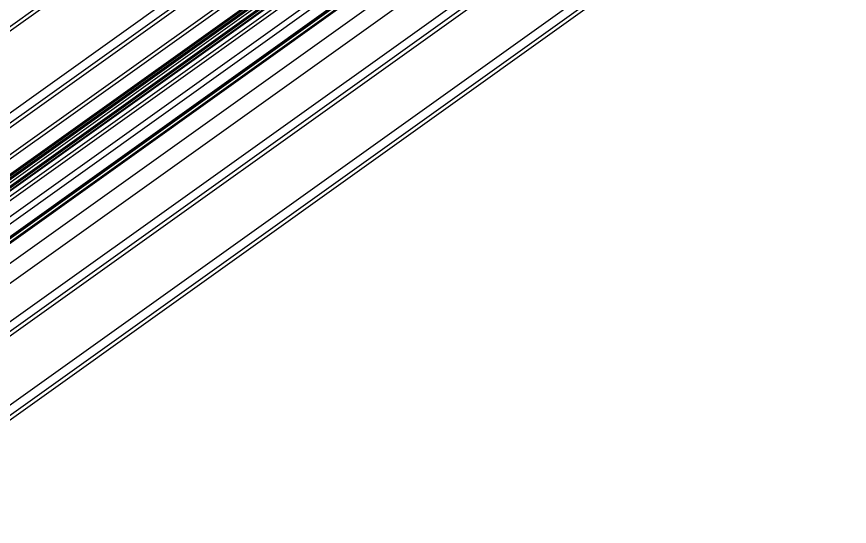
# Model space of a CAD drawing. Header units: inches. Extents: x -1.33 to 1.18, y -0.89 to 1.54.
# Drawn here: x -0.206 to 1.119, y -0.891 to -0.08 of the extents above; entities that cross this region are included whole.
import ezdxf

# ---------------------------------------------------------------- set-up
doc = ezdxf.new("R2010")
doc.units = ezdxf.units.IN
doc.header["$MEASUREMENT"] = 0

msp = doc.modelspace()

# ---------------------------------------------------------------- linework, layer by layer
at = {"color": 7, "linetype": 'Continuous', "lineweight": 25}
for p, q in [((-0.3832, -0.3683), (0.9913, 0.6138)), ((0.9579, 0.6058), (-0.4166, -0.3763)), ((-0.3897, -0.3801), (0.9848, 0.602)), ((1.0092, 0.5759), (-0.3912, -0.4248)), ((1.0449, 0.5641), (-0.4204, -0.4828)), ((-0.4178, -0.45), (1.0035, 0.5654)), ((-0.4129, -0.4898), (1.055, 0.559)), ((1.0217, 0.5532), (-0.4106, -0.47)), ((-0.4093, -0.4709), (1.0171, 0.5482)), ((1.0614, 0.5468), (-0.4065, -0.5019)), ((1.0161, 0.5411), (-0.4051, -0.4743)), ((1.0288, 0.532), (-0.3716, -0.4686)), ((0.9975, 0.523), (-0.4238, -0.4924)), ((-0.4103, -0.4943), (1.0109, 0.5211)), ((-0.4071, -0.4884), (1.0142, 0.527)), ((-0.3667, -0.4796), (1.0337, 0.5211)), ((-0.4241, -0.5877), (1.1061, 0.5055)), ((1.0731, 0.5116), (-0.418, -0.5539)), ((-0.4115, -0.5372), (1.0564, 0.5115)), ((-0.3988, -0.5706), (1.1053, 0.5042)), ((-0.3924, -0.5588), (1.1118, 0.516)), ((-0.4092, -0.5673), (1.082, 0.4982)), ((1.1187, 0.4813), (-0.4114, -0.612)), ((1.0691, 0.4873), (-0.3989, -0.5615)), ((-0.281, -0.4841), (0.9519, 0.3967)), ((0.9782, 0.2728), (-0.4482, -0.7463)), ((-0.4686, -0.7451), (0.9319, 0.2555)), ((-0.4528, -0.7568), (0.9698, 0.2596)), ((-0.4494, -0.8803), (1.0808, 0.2129)), ((-0.4539, -0.8908), (1.0724, 0.1997)), ((1.0345, 0.1956), (-0.4698, -0.8791)), ((0.7299, 0.1715), (-0.2557, -0.5326)), ((-0.6706, -0.4199), (0.0296, 0.0804)), ((-0.6771, -0.4317), (0.0232, 0.0685))]:
    msp.add_line(p, q, dxfattribs=at)

doc.saveas('drawing.dxf')
